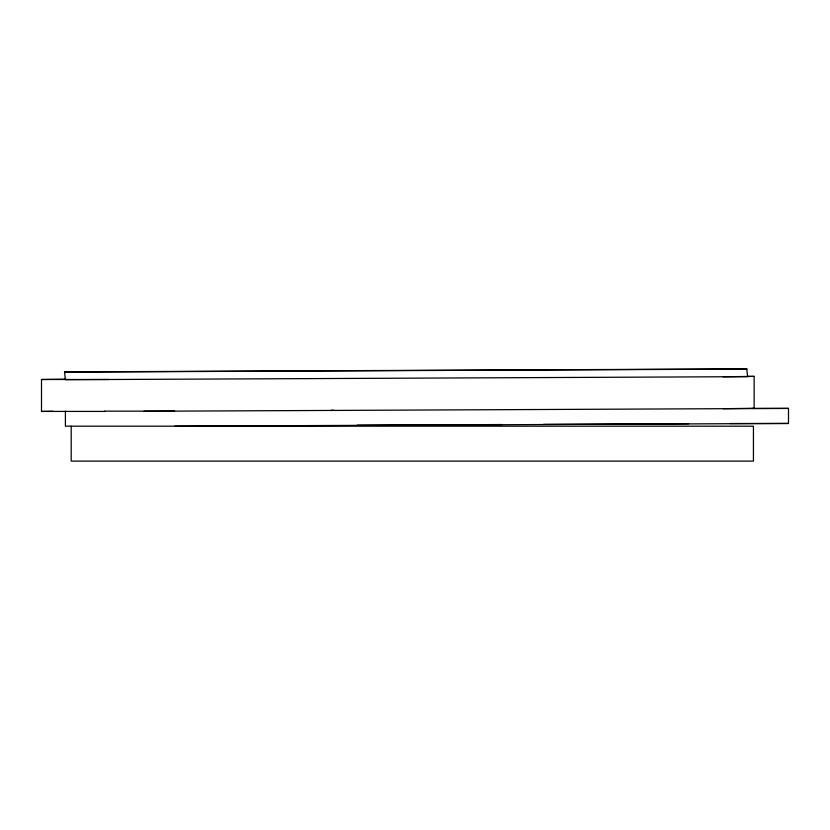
<?xml version="1.0" encoding="UTF-8"?>
<svg xmlns="http://www.w3.org/2000/svg" width="830" height="830" viewBox="0 0 830 830"><rect width="100%" height="100%" fill="white"/><g stroke="black" fill="none" stroke-linecap="round" stroke-linejoin="round"><path stroke-width="1.25" d="M105.337 411.421L41.5 411.421L41.5 379.497L65.892 379.186M747.654 376.405L754.128 376.384L754.128 408.308L723.324 408.702M723.324 376.779L754.128 376.384M41.5 411.421L53.047 411.275M64.543 372.11L746.772 369.08M331.17 410.259L333.764 410.248M144.15 411.265L788.5 408.412L788.5 423.456L174.642 426.184M357.076 425.188L502.119 424.545M543.567 424.358L688.61 423.715M730.047 423.528L788.5 423.456M41.5 379.497L109.166 379.497M751.928 408.412L788.5 408.412M104.497 411.141L174.642 411.141M71.193 426.184L71.193 461.107L753.433 461.107L753.433 426.184L65.404 426.184L65.404 411.141M746.751 368.894L64.533 371.923L65.383 379.694L747.612 376.664L746.751 368.894"/></g></svg>
